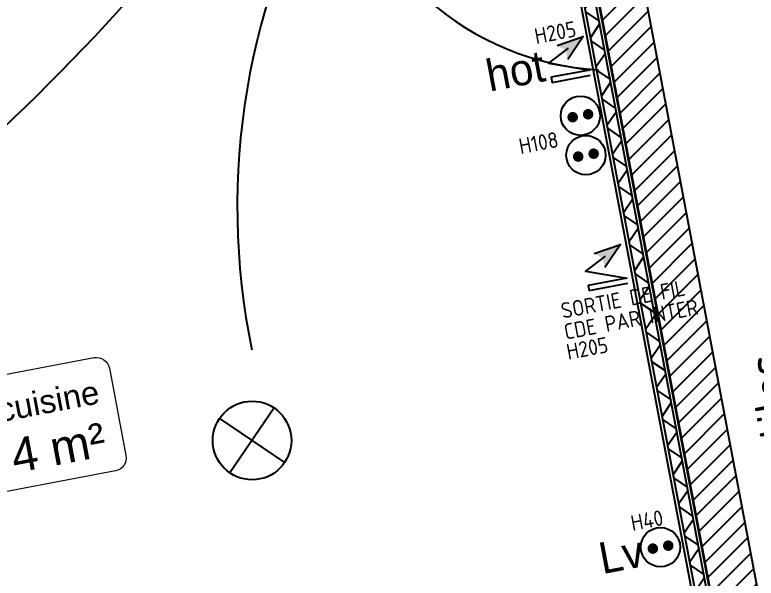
# Model space of a CAD drawing. Header units: centimetres. Extents: x 187368 to 251255, y -383447 to -322514.
# Drawn here: x 200504 to 203335, y -360285 to -358135 of the extents above; entities that cross this region are included whole.
import ezdxf

# ---------------------------------------------------------------- set-up
doc = ezdxf.new("R2010")
doc.units = ezdxf.units.CM
doc.layers.get('0').update_dxf_attribs({"color": 252})
doc.layers.add('3-BAT C-Niveau 2', color=252, linetype='Continuous')
doc.layers.add('prlm-MOD-PB', color=123, linetype='Continuous')
doc.layers.add('prlm-ELEC-CFO', color=1, linetype='Continuous', lineweight=25)
doc.styles.add('prlm-elec-cfo', font='comic.ttf', dxfattribs={"height": 12})
doc.styles.add('prlm-sejc', font='arial.ttf', dxfattribs={"height": 20})
doc.styles.get("Standard").update_dxf_attribs({"font": 'isocp.shx', "height": 100})

# ---------------------------------------------------------------- blocks, each defined once
blk = doc.blocks.new('xi.TXT-VBgaz')
at = {"layer": 'prlm-MOD-PB', "insert": (0, 0), "char_height": 14, "width": 256.4416, "attachment_point": 1}
blk.add_mtext('VB gaine gaz 100 cm² utiles', dxfattribs=at)
blk = doc.blocks.new('xi.HOT')
at = {"layer": 'prlm-ELEC-CFO', "lineweight": 5}
blk.add_hatch(color=0, dxfattribs=at).paths.add_polyline_path([(-3, 6), (-0.1, 3.7), (0, 0), (7.5, 7.5)])
at = {"layer": 'prlm-ELEC-CFO', "color": 0}
for points in [[(-3, 6), (7.5, 7.5), (0, 0)], [(0.95, 4.23), (-7.5, 0), (7.5, -5.5), (-7.5, -5.5), (-7.5, -7.5), (7.5, -7.5)]]:
    blk.add_lwpolyline(points, dxfattribs=at)
blk = doc.blocks.new('xi.LV')
at = {"color": 0, "lineweight": 5}
blk.add_wipeout([(-7.5, -7.5), (7.5, -7.5), (7.5, 7.5), (-7.5, 7.5)], dxfattribs=at).dxf.layer = 'prlm-ELEC-CFO'
at = {"layer": 'prlm-ELEC-CFO', "color": 0, "linetype": 'ByBlock', "lineweight": 5, "const_width": 2}
for points in [[(-4, 0, 1), (-2, 0, 1)], [(2, 0, 1), (4, 0, 1)]]:
    blk.add_lwpolyline(points, format="xyb", close=True, dxfattribs=at)
at = {"layer": 'prlm-ELEC-CFO', "color": 0, "linetype": 'ByBlock', "lineweight": -2}
blk.add_circle((0, 0), 7.5, dxfattribs=at)
blk = doc.blocks.new('xi.PCHT')
at = {"color": 0, "lineweight": 5}
blk.add_wipeout([(-7.5, -7.5), (7.5, -7.5), (7.5, 7.5), (-7.5, 7.5)], dxfattribs=at).dxf.layer = 'prlm-ELEC-CFO'
at = {"layer": 'prlm-ELEC-CFO', "color": 0, "linetype": 'ByBlock', "lineweight": 5, "const_width": 2}
for points in [[(-4, 0, 1), (-2, 0, 1)], [(2, 0, 1), (4, 0, 1)]]:
    blk.add_lwpolyline(points, format="xyb", close=True, dxfattribs=at)
at = {"layer": 'prlm-ELEC-CFO', "color": 0, "linetype": 'ByBlock', "lineweight": -2}
blk.add_circle((0, 0), 7.5, dxfattribs=at)
blk = doc.blocks.new('xi.PTCE')
at = {"layer": 'prlm-ELEC-CFO', "color": 0}
for points in [[(-10.61, 10.61), (10.61, -10.61)], [(10.61, 10.61), (-10.61, -10.61)]]:
    blk.add_lwpolyline(points, dxfattribs=at)
at = {"layer": 'prlm-ELEC-CFO', "color": 0, "linetype": 'ByBlock'}
blk.add_circle((0, 0), 15, dxfattribs=at)
blk = doc.blocks.new('xi.4m²')
at = {"color": 0}
blk.add_wipeout([(-34.54, 20.54), (34.54, 20.54), (34.54, -20.54), (-34.54, -20.54)], dxfattribs=at).dxf.layer = 'prlm-ELEC-CFO'
at = {"layer": 'prlm-ELEC-CFO', "color": 0, "lineweight": 13}
blk.add_lwpolyline([(-31, 22), (31, 22, -0.414214), (36, 17), (36, -17, -0.414214), (31, -22), (-31, -22, -0.414214), (-36, -17), (-36, 17, -0.414214)], format="xyb", close=True, dxfattribs=at)
at = {"layer": 'prlm-ELEC-CFO', "color": 0, "attachment_point": 6, "line_spacing_factor": 0.8, "style": 'prlm-sejc'}
for s, insert, char_height in [('surf cuisine', (30.36, 8.9), 9), ('4 m²', (29.31, -9.19), 13)]:
    blk.add_mtext(s, dxfattribs=dict(at, insert=insert, char_height=char_height))
at = {"layer": 'prlm-ELEC-CFO', "color": 0, "style": 'prlm-sejc', "flags": 8}
blk.add_attdef('?', (-28.3, -16.79), '', height=20, dxfattribs=at)

msp = doc.modelspace()

# ---------------------------------------------------------------- hatches: boundary and pattern name
at = {"linetype": 'Continuous'}
h = msp.add_hatch(dxfattribs=at)
h.set_pattern_fill('02_ISOLANT', color=256, scale=10, angle=-79.2764, style=0, pattern_type=2)
h.set_pattern_definition([(325.723595, (66931.62, 115456.28), (45.054865, 66.106423), []), (55.723595, (66931.62, 115456.28), (66.106423, -45.054865), [])])
h.paths.add_polyline_path([(202609.9, -357501.5), (202566.7, -357509.7), (203275.7, -361253.7), (203319, -361245.5)])
at = {"layer": '3-BAT C-Niveau 2', "linetype": 'Continuous'}
h = msp.add_hatch(dxfattribs=at)
h.set_pattern_fill('MURS MACONNERIE-2', color=256, scale=10, style=0, pattern_type=2)
h.set_pattern_definition([(45, (67117.507, 115456.283), (-31.2347524, 39.0434405), [])])
h.paths.add_polyline_path([(203904.6, -364271.3), (204081.4, -364237.8), (202305.7, -354861), (202128.8, -354894.5)])

# ---------------------------------------------------------------- linework, layer by layer
at = {"linetype": 'Continuous'}
for p, q in [((202622.7, -357499), (203331.7, -361243.1)), ((202566.7, -357509.7), (203275.7, -361253.7)), ((202566.7, -357509.7), (203275.7, -361253.7)), ((202609.9, -357501.5), (203319, -361245.5)), ((202609.9, -357501.5), (203319, -361245.5))]:
    msp.add_line(p, q, dxfattribs=at)
at = {"linetype": 'Continuous', "lineweight": 25}
for p, q in [((202622.7, -357499), (203331.7, -361243.1)), ((202553.9, -357512.1), (203263, -361256.1))]:
    msp.add_line(p, q, dxfattribs=at)
at = {"layer": '3-BAT C-Niveau 2', "linetype": 'Continuous', "lineweight": 25}
for p, q in [((204081.4, -364237.8), (202305.7, -354861)), ((204081.4, -364237.8), (202305.7, -354861)), ((203904.6, -364271.3), (202128.8, -354894.5)), ((203904.6, -364271.3), (202128.8, -354894.5))]:
    msp.add_line(p, q, dxfattribs=at)
at = {"layer": 'prlm-ELEC-CFO'}
msp.add_arc((204070, -358867.1), 2716.9, 149.4105, 191.6103, dxfattribs=at)

# ---------------------------------------------------------------- block references
at = {"layer": 'prlm-ELEC-CFO', "rotation": 10.72360141139323}
for name, p, xscale, yscale, zscale in [('xi.HOT', (202756.9, -359099.6), 9.999999999999998, 9.999999999999998, 9.999999999999998), ('xi.PTCE', (201409.6, -359759.2), 10, 10, 10)]:
    msp.add_blockref(name, p, dxfattribs=dict(at, xscale=xscale, yscale=yscale, zscale=zscale))
at = {"layer": 'prlm-ELEC-CFO', "xscale": 10, "yscale": 10, "zscale": 10, "rotation": 10.72360141139323}
msp.add_blockref('xi.4m²', (200542.5, -359717), dxfattribs=at).add_auto_attribs({'?': '>'})
at = {"layer": 'prlm-MOD-PB', "xscale": 10, "yscale": 10, "zscale": 10, "rotation": 100.7236014113934}
msp.add_blockref('xi.TXT-VBgaz', (203701.3, -361600.5), dxfattribs=at)

# ---------------------------------------------------------------- texts
at = {"layer": 'prlm-ELEC-CFO'}
for s, p in [('SORTIE DE FIL', (202596, -359294.5)), ('CDE PAR INTER', (202607.5, -359374.9)), ('H205', (202616.9, -359451.7))]:
    msp.add_text(s, height=60, rotation=10.7236, dxfattribs=at).set_placement(p)

# ---------------------------------------------------------------- next in the draw order: linework, layer by layer
msp.add_arc((194465.8, -352240.5), 8715, 296.20414, 322.45785, dxfattribs=at)

# ---------------------------------------------------------------- next in the draw order: block references
at = {"layer": 'prlm-ELEC-CFO', "xscale": 10, "yscale": 10, "zscale": 10, "rotation": 10.72360141139323}
msp.add_blockref('xi.PCHT', (202663.5, -358520), dxfattribs=at)

# ---------------------------------------------------------------- next in the draw order: texts
at = {"layer": 'prlm-ELEC-CFO', "lineweight": 20, "char_height": 120, "attachment_point": 5, "rotation": 10.7236, "line_spacing_factor": 0.8, "style": 'prlm-elec-cfo', "bg_fill": 3, "box_fill_scale": 1.1, "bg_fill_color": 256, "bg_fill_transparency": 0}
for s, insert in [('hot', (202415.1, -358349.2)), ('Lv', (202819.4, -360194.7))]:
    msp.add_mtext(s, dxfattribs=dict(at, insert=insert))

# ---------------------------------------------------------------- next in the draw order: linework, layer by layer
at = {"layer": 'prlm-ELEC-CFO'}
msp.add_arc((202795.6, -357265.1), 1081.9, 191.1449, 266.6412, dxfattribs=at)

# ---------------------------------------------------------------- next in the draw order: block references
at = {"layer": 'prlm-ELEC-CFO', "xscale": 10, "yscale": 10, "zscale": 10, "rotation": 10.72360141139323}
for name, p in [('xi.HOT', (202614.9, -358305.4)), ('xi.PCHT', (202684.7, -358670.3)), ('xi.LV', (202969.6, -360166.3))]:
    msp.add_blockref(name, p, dxfattribs=at)

# ---------------------------------------------------------------- next in the draw order: texts
at = {"layer": 'prlm-ELEC-CFO'}
for s, p in [('H205', (202494.7, -358246.6)), ('H108', (202435.2, -358667.1))]:
    msp.add_text(s, height=60, rotation=10.7236, dxfattribs=at).set_placement(p)

# ---------------------------------------------------------------- next in the draw order: texts
msp.add_text('H40', height=60, rotation=10.7236, dxfattribs=at).set_placement((202862.3, -360105))

doc.saveas('drawing.dxf')
